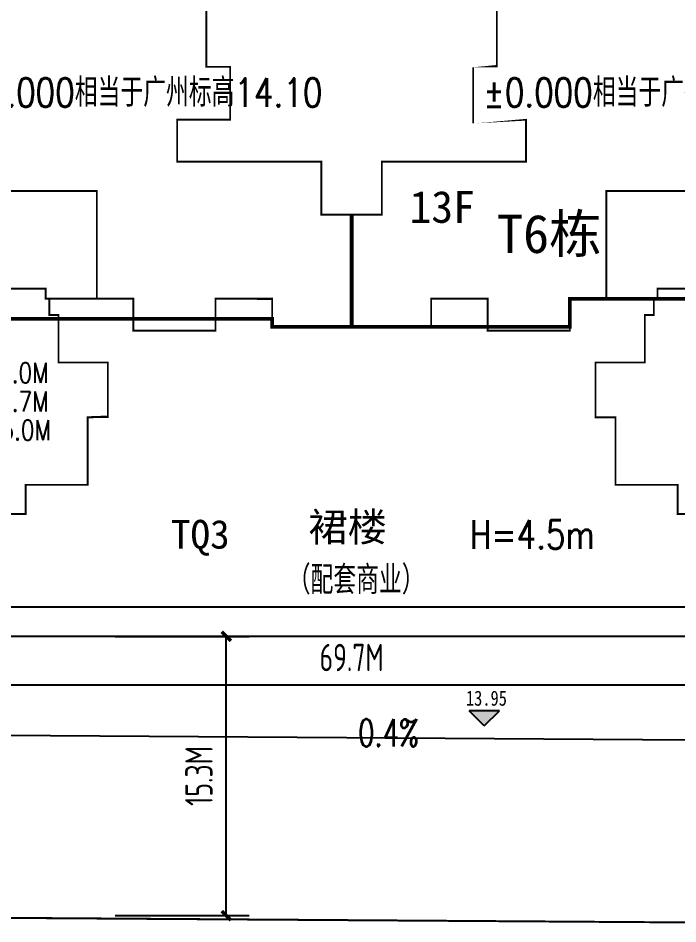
# Model space of a CAD drawing. Extents: x 37173252 to 74842692, y 59158332 to 118813339.
# Drawn here: x 37310942 to 37347078, y 59259071 to 59308684 of the extents above; entities that cross this region are included whole.
import ezdxf

# ---------------------------------------------------------------- set-up
doc = ezdxf.new("R2010")
doc.units = 0
doc.header["$LTSCALE"] = 1000
doc.header["$MEASUREMENT"] = 0
doc.linetypes.add('DASH', pattern=[0.35, 0.25, -0.1])
doc.linetypes.add('DOTE', pattern=[2.4200000000000004, 2, -0.2, 0.02, -0.2])
for name, color, linetype in [('-1-500室外标高', 4, 'Continuous'), ('@YL', 2, 'Continuous'), ('DIM_SYMB', 3, 'Continuous'), ('DL_道路红线_干道网_', 6, 'Continuous'), ('DOTE', 16, 'Continuous'), ('PUB_DIM', 3, 'Continuous'), ('PUB_TEXT', 7, 'Continuous'), ('RMJM - P1 - P - 120-1$0$文字说明', 7, 'Continuous'), ('SHAPE', 161, 'Continuous'), ('地下轮廓', 5, 'Continuous'), ('屋顶轮廓', 36, 'Continuous'), ('总图草图2013.08.27$0$花都地段2终极版总图、 - 副本$0$DL_道路红线_干道网_', 6, 'Continuous'), ('总图草图2013_08_27$0$花都地段2', 6, 'Continuous')]:
    doc.layers.add(name, color=color, linetype=linetype)
doc.styles.add('_TCH_DIM', font='SIMPLEX', dxfattribs={"bigfont": 'GBCBIG'})
doc.styles.add('DIM_FONT', font='superos.shx', dxfattribs={"width": 0.8, "bigfont": 'haiwenzw.shx'})
doc.styles.add('DIMST', font='', dxfattribs={"width": 0.8})
doc.styles.add('RMJM - P1 - P - 120-1$0$RMJM_TEXT', font='arial.ttf', dxfattribs={"height": 2.5})
doc.styles.add('text_zheng', font='simplex.shx', dxfattribs={"width": 0.8, "bigfont": 'hztxt.shx'})
doc.styles.get('DIMST').set_extended_font_data('SimSun')
doc.dimstyles.new('DIMN500', dxfattribs={"dimscale": 5, "dimtxt": 300, "dimasz": 100, "dimexe": 250, "dimexo": 300, "dimgap": 150, "dimtad": 1, "dimdec": 0, "dimzin": 0, "dimdsep": 46, "dimtxsty": 'DIM_FONT', "dimblk": 'ARCHTICK', "dimcen": 0.09, "dimclrt": 7, "dimazin": 2, "dimtfac": 1, "dimtdec": 0, "dimtix": 1, "dimtmove": 2, "dimatfit": 3, "dimldrblk": 'ARCHTICK', "dimfxl": 0, "dimtolj": 1, "dimtzin": 0, "dimarcsym": 0})

# ---------------------------------------------------------------- blocks, each defined once
blk = doc.blocks.new('_ArchTick')
at = {"color": 0, "linetype": 'ByBlock', "const_width": 0.4}
blk.add_lwpolyline([(-0.5, -0.5), (0.5, 0.5)], dxfattribs=at)
blk = doc.blocks.new('*D228')
at = {"layer": 'Defpoints', "color": 0}
for p in [(365244.7999595758, 62597.27876026387), (295534.799960508, 56712.53264767045), (365244.7999595758, 56712.53264767045)]:
    blk.add_point(p, dxfattribs=at)
at = {"layer": 'PUB_DIM', "color": 0, "lineweight": -2}
for p, q in [((295534.799960508, 58212.53264767045), (295534.799960508, 63847.27876026387)), ((365244.7999595758, 58212.53264767045), (365244.7999595758, 63847.27876026387)), ((295534.799960508, 62597.27876026387), (365244.7999595758, 62597.27876026387))]:
    blk.add_line(p, q, dxfattribs=at)
at = {"layer": 'PUB_DIM', "color": 0, "lineweight": -2, "xscale": 500, "yscale": 500, "zscale": 500, "rotation": 180}
blk.add_blockref('_ArchTick', (295534.799960508, 62597.27876026387), dxfattribs=at)
at = {"layer": 'PUB_DIM', "color": 0, "lineweight": -2, "xscale": 500, "yscale": 500, "zscale": 500}
blk.add_blockref('_ArchTick', (365244.7999595758, 62597.27876026387), dxfattribs=at)
at = {"layer": 'PUB_DIM', "color": 7, "insert": (330389.7999600419, 64097.27876026387), "char_height": 1500, "attachment_point": 5, "style": 'DIM_FONT'}
blk.add_mtext('\\A1;69.7M', dxfattribs=at)
blk = doc.blocks.new('*D229')
at = {"layer": 'Defpoints', "color": 0}
for p in [(295534.799960508, 30431.18836592275), (365244.7999595758, 30431.18836592275), (365244.7999595758, 21455.18906285604)]:
    blk.add_point(p, dxfattribs=at)
at = {"layer": 'PUB_DIM', "color": 0, "lineweight": -2}
for p, q in [((295534.799960508, 28931.18836592275), (295534.799960508, 20205.18906285604)), ((365244.7999595758, 28931.18836592275), (365244.7999595758, 20205.18906285604)), ((295534.799960508, 21455.18906285604), (365244.7999595758, 21455.18906285604))]:
    blk.add_line(p, q, dxfattribs=at)
at = {"layer": 'PUB_DIM', "color": 0, "lineweight": -2, "xscale": 500, "yscale": 500, "zscale": 500, "rotation": 180}
blk.add_blockref('_ArchTick', (295534.799960508, 21455.18906285604), dxfattribs=at)
at = {"layer": 'PUB_DIM', "color": 0, "lineweight": -2, "xscale": 500, "yscale": 500, "zscale": 500}
blk.add_blockref('_ArchTick', (365244.7999595758, 21455.18906285604), dxfattribs=at)
at = {"layer": 'PUB_DIM', "color": 7, "insert": (330389.7999600419, 22955.18906285604), "char_height": 1500, "attachment_point": 5, "style": 'DIM_FONT'}
blk.add_mtext('\\A1;69.7M', dxfattribs=at)
blk = doc.blocks.new('T5T6lkx')
at = {"layer": 'SHAPE', "const_width": 100}
for points in [[(319577.0677201077, 123887.7940037331), (312977.0676971404, 123887.7940037331), (312977.0676971404, 122487.7940038262), (310077.0676969541, 122487.7940038262), (310077.0676969541, 119187.7940038262), (308777.0676969541, 119187.7940038262), (308777.0676969541, 116287.7940035461), (310977.0676971404, 116287.79400364), (310977.0676971404, 114087.7940036847), (311477.0676969541, 114087.7940036847), (311477.0676971404, 112887.7940037778), (307277.0676969541, 112887.7940037778), (307277.0676969541, 114887.7939887833), (302777.0676963953, 114887.7939887833), (302777.0707487119, 112887.7940037017), (299877.0582861155, 112887.6574520672), (299877.0582861155, 114437.7093172668), (295577.0676967679, 114437.7093172668), (295576.9852994932, 108287.7093172668), (297177.0676963953, 108287.7939886901), (297177.0676963953, 105387.7939887833), (303577.0676967679, 105387.7939887833), (303577.0676967679, 102987.7940037771), (300877.0707487119, 102987.7947664856), (300877.0707487119, 99987.79400373239), (301977.0676971404, 99987.79400373239), (301977.0676971404, 96287.79400615336), (305377.0677086888, 96287.79400354612), (305377.0677086888, 94687.79400373239), (312577.06770813, 94687.79400373239), (312577.06770813, 96287.79400354612), (315977.0676971395, 96287.79400354612), (315977.0676939497, 99987.79400373239), (317077.0676971264, 99987.7940046807), (317077.0676969541, 102987.7940037771), (314377.0676965816, 102987.7940037771), (314377.0676965816, 105587.7943850158), (313877.0676965816, 105587.7943850158), (313877.0676983064, 106487.7940086679), (318477.0676962091, 106487.7940086679), (318477.0676962091, 104737.7943873311), (322977.1958702235, 104737.7940086561), (322977.1958702235, 106487.7940063408), (326077.0676969541, 106487.7940086679), (326077.0676967679, 104937.7940062477), (330377.0676965816, 104937.7940086232), (330377.0676965816, 111087.7940064339), (328777.0676969541, 111087.7940064339), (328777.0676969541, 113987.7940035461), (320877.0676962091, 113987.7940061534), (320877.0676962091, 116287.7940010781), (323777.0676948512, 116287.8522823163), (323777.0676948512, 119187.7940038262), (322477.0676962091, 119187.7940038262), (322477.0676962091, 122487.7940038262), (319577.0676958365, 122487.7940038262)], [(347887.0676954603, 123887.7940023532), (341287.0676967641, 123887.7940023532), (341287.0676967641, 122487.7940024463), (338387.0676965779, 122487.7940024463), (338387.0676963208, 119187.7940021665), (337087.1159293419, 119187.7940022675), (337087.115929327, 116287.7940021665), (339987.0676963916, 116287.794002491), (339987.0676963916, 113987.7940049609), (332087.0676956465, 113987.7940049609), (332087.0676956465, 111087.7940072883), (330487.0676960191, 111087.7941929013), (330487.0676960191, 104937.7940072436), (334787.0676956465, 104937.7940048678), (334787.0676956465, 106487.7940072883), (337886.9395223754, 106487.7940049609), (337886.9395223754, 104737.7940072762), (342387.0676963897, 104737.7940072762), (342387.0676963916, 106487.7940072883), (346987.0676958328, 106487.7940072883), (346987.0676958328, 105587.794002491), (346487.0676960191, 105587.7943836362), (346487.0676960191, 102987.7940023975), (343787.0676958328, 102987.7940023975), (343787.0676958328, 99987.79400235275), (344887.0676956465, 99987.79400235275), (344887.0676956465, 96287.79400477372), (348287.0676844707, 96287.79400216648), (348287.0676844707, 94687.79400235275), (355487.0676839119, 94687.79400235275), (355487.0676839119, 96287.79400477372), (358887.0676954584, 96287.79400477372), (358887.0646441104, 99987.79400235275), (359987.0646441104, 99987.79400357185), (359987.0646438869, 102987.7940023975), (357287.0676958328, 102987.7940023975), (357287.0676958328, 105387.7939874036), (363687.0676962053, 105387.7939874036), (363687.0676962053, 108287.7939873105), (365287.1500931075, 108287.7093158872), (365287.0676958328, 114437.7093158872), (360987.0676960191, 114437.7093158872), (360987.0676960191, 112887.7940023979), (358087.0676962053, 112887.7940023979), (358087.0676962053, 114887.7939874036), (353587.0676956465, 114887.7939874036), (353587.0676956465, 112887.7940023979), (350487.0676957387, 112887.7940025687), (350487.0676957387, 114287.793812149), (349887.0676949946, 114287.7938119782), (349887.0676954603, 116287.794002491), (352087.0676956465, 116287.7940021665), (352087.0676956447, 119187.7940024463), (350787.0676956465, 119187.7940024463), (350787.0676958328, 122487.7940024463), (347887.0676954603, 122487.7940021665)], [(313677.0676971367, 107037.7940021214), (313677.0676971367, 106487.7940069631), (316477.0676969504, 106487.7940069631), (316477.0676969504, 112387.7941925763), (311677.0676969504, 112387.7941925786), (311677.0676969504, 112887.794002073), (309277.067695911, 112887.7940036749), (309277.0676975092, 107037.7940021214)]]:
    blk.add_lwpolyline(points, close=True, dxfattribs=at)
for points in [[(350787.0676958142, 122159.1246743102), (369070.9065394467, 122158.9934403291), (366739.3511902047, 87987.23893896572), (295552.0828007748, 87987.2389389925), (295552.0828007748, 107787.7939885971), (295577.0676967679, 107787.7939885971), (295577.0676967679, 108287.709321627)], [(295552.0828007748, 87987.2389389925), (296152.0828007748, 89587.23893896572), (365244.799959573, 89587.23893896572), (367435.0385457566, 121687.8291858652), (350787.0676957881, 121687.8291652774)], [(350487.0676958328, 112887.7940006659), (350487.0676958328, 114287.7940005728), (349187.0676964847, 114287.7940005449), (349187.0676964847, 112387.7941911437), (344387.0676964847, 112387.7941911414), (344387.0676964847, 106487.7940055282), (347187.0676962985, 106487.7940055282), (347187.0676962985, 107037.7940006865), (351587.0676959259, 107037.7940006865), (351587.0676975241, 112887.7940022399), (350487.0676958328, 112887.7940015057)], [(296152.0828007748, 89587.23893896572), (296152.0828007748, 108287.7397496521)], [(365287.0786025906, 89587.7940058285), (366739.3511902047, 87987.23893896572)]]:
    blk.add_lwpolyline(points, dxfattribs=at)
blk = doc.blocks.new('*D125')
at = {"layer": 'Defpoints', "color": 0}
for p in [(37314753.13036613, 59274817.7353413), (37322345.93779306, 59274817.7353413), (37314753.13036613, 59259521.62029894)]:
    blk.add_point(p, dxfattribs=at)
at = {"layer": 'PUB_DIM', "color": 0, "lineweight": -2}
for p, q in [((37316253.13036613, 59274817.7353413), (37323595.93779306, 59274817.7353413)), ((37322345.93779306, 59259521.62029894), (37322345.93779306, 59274817.7353413)), ((37316253.13036613, 59259521.62029894), (37323595.93779306, 59259521.62029894))]:
    blk.add_line(p, q, dxfattribs=at)
at = {"layer": 'PUB_DIM', "color": 0, "lineweight": -2, "xscale": 500, "yscale": 500, "zscale": 500}
for p, rotation in [((37322345.93779306, 59274817.7353413), 90), ((37322345.93779306, 59259521.62029894), 270)]:
    blk.add_blockref('_ArchTick', p, dxfattribs=dict(at, rotation=rotation))
at = {"layer": 'PUB_DIM', "color": 7, "insert": (37320845.93779305, 59267169.67782012), "char_height": 1500, "attachment_point": 5, "rotation": 90, "style": 'DIM_FONT'}
blk.add_mtext('\\A1;15.3M', dxfattribs=at)
blk = doc.blocks.new('gdzh')
at = {"layer": 'PUB_TEXT', "style": 'text_zheng', "width": 0.8}
for s, p in [('建筑高度：41.0M', (37262342.91724998, 59367741.58838728)), ('顶点高度：44.7M', (37262342.91724998, 59366162.16232973)), ('架空层高度：5.0M', (37262342.91724998, 59364599.57123986))]:
    blk.add_text(s, height=1093.0626, dxfattribs=at).set_placement(p)
blk = doc.blocks.new('T5T6dwzx')
at = {"layer": 'DOTE', "linetype": 'DOTE', "ltscale": 1000}
blk.add_line((369521.7074821106, 25711.39510209189), (294136.9451303137, 25711.39510209169), dxfattribs=at)
at = {"layer": 'PUB_DIM'}
for p1, p2, distance, picture, middle in [((295534.799960508, 56712.53264767045), (365244.7999595758, 56712.53264767045), 5884.746112593421, '*D228', (330389.7999600419, 64097.27876026387)), ((295534.799960508, 30431.18836592275), (365244.7999595758, 30431.18836592275), -8975.99930306671, '*D229', (330389.7999600419, 22955.18906285604))]:
    dim = blk.add_aligned_dim(p1=p1, p2=p2, distance=distance, text='69.7M', dimstyle='DIMN500', dxfattribs=at)
    dim.commit()
    dim.dimension.update_dxf_attribs({"geometry": picture, "text_midpoint": middle})

msp = doc.modelspace()

# ---------------------------------------------------------------- hatches: boundary and pattern name
at = {"layer": '-1-500室外标高'}
msp.add_hatch(color=113, dxfattribs=at).paths.add_polyline_path([(37336475.5428727, 59269922.30071767), (37337300.5428727, 59270747.30071767), (37335650.5428727, 59270747.30071767)])

# ---------------------------------------------------------------- linework, layer by layer
at = {"layer": '-1-500室外标高', "color": 113}
for p, q in [((37336475.5428727, 59269922.30071767), (37335650.5428727, 59270747.30071767)), ((37337300.5428727, 59270747.30071767), (37335650.5428727, 59270747.30071767)), ((37336475.5428727, 59269922.30071767), (37337300.5428727, 59270747.30071767))]:
    msp.add_line(p, q, dxfattribs=at)
at = {"layer": '@YL'}
msp.add_lwpolyline([(37369454.00407649, 59268998.744937), (37358747.7021396, 59259071.53800904), (37234348.59117768, 59259920.04123382), (37234350.20831899, 59269920.26286779), (37369454.0040805, 59268998.74494072)], dxfattribs=at)
at = {"layer": 'DIM_SYMB'}
msp.add_lwpolyline([(37331263.66289099, 59268268.7706334, 0, 0, 0), (37331263.66289099, 59264267.77324297, 400.0000000000001, 0, 0), (37331263.66289099, 59262767.77324297, 0, 0, 0)], format="xyseb", dxfattribs=at)
at = {"layer": 'DL_道路红线_干道网_', "color": 8}
msp.add_line((37234348.8174929, 59259920.03969017), (37358747.70214892, 59259071.53801773), dxfattribs=at)
at = {"layer": '地下轮廓', "linetype": 'DASH', "ltscale": 3, "const_width": 200}
msp.add_lwpolyline([(37295953.03053988, 59292218.25986616), (37324852.850707, 59292218.25986615), (37324852.850707, 59291768.25983761), (37341163.13050243, 59291768.25983761), (37341163.13050047, 59292218.25986615), (37341163.2131599, 59293315.21113662), (37350288.13038904, 59293315.21618024), (37364063.29529119, 59293315.21618), (37364063.29530828, 59308063.27329142), (37371187.53320004, 59308063.27328844), (37375628.62157986, 59373349.42451799), (37375628.62154731, 59397013.27356486), (37351228.6223854, 59397013.27337966), (37351228.62157609, 59402363.27329619), (37262628.62158249, 59402363.27329619)], dxfattribs=at)
at = {"layer": '总图草图2013.08.27$0$花都地段2终极版总图、 - 副本$0$DL_道路红线_干道网_', "color": 1}
for p, q in [((37240605.48848052, 59259877.36409919), (37358755.59219091, 59259071.48419247)), ((37240605.48848064, 59259877.36409976), (37358755.59219103, 59259071.48419304))]:
    msp.add_line(p, q, dxfattribs=at)
at = {"layer": '总图草图2013_08_27$0$花都地段2', "color": 1}
for p, q in [((37240597.59845874, 59259877.41792429), (37358747.70216913, 59259071.53801757)), ((37240597.59845874, 59259877.41792429), (37358747.70216914, 59259071.53801757)), ((37240597.59845862, 59259877.41792372), (37358747.702169, 59259071.538017)), ((37240597.59845874, 59259877.41792429), (37358747.70216912, 59259071.53801757)), ((37240605.48848052, 59259877.36409919), (37358755.59219091, 59259071.48419247)), ((37240605.48848064, 59259877.36409976), (37358755.59219103, 59259071.48419304))]:
    msp.add_line(p, q, dxfattribs=at)

# ---------------------------------------------------------------- block references
for name, p in [('T5T6dwzx', (36998818.34130862, 59250706.89530605)), ('gdzh', (42376.12709310651, -79028.55052274466))]:
    msp.add_blockref(name, p)
at = {"layer": '屋顶轮廓'}
msp.add_blockref('T5T6lkx', (36998776.0626656, 59186830.49640231), dxfattribs=at)

# ---------------------------------------------------------------- texts
at = {"layer": '-1-500室外标高', "color": 113, "style": 'DIMST', "width": 0.8}
msp.add_text('13.95', height=825.0000000000001, dxfattribs=at).set_placement((37335469.82858697, 59271022.30071767))
at = {"layer": 'PUB_TEXT'}
for s, height, style, width, p in [('±0.000相当于广州标高14.10', 1561.518, 'text_zheng', 0.8, (37308049.07772532, 59303827.74745987)), ('±0.000相当于广州标高14.10', 1561.518, 'text_zheng', 0.8, (37336421.2678964, 59303827.74745987)), ('H=4.5m', 1561.518, 'text_zheng', 0.8, (37335679.63739991, 59279617.90355819)), ('（配套商业）', 1561.518, 'text_zheng', 0.8, (37325708.95129108, 59277133.48853952)), ('0.4%', 1487.5, '_TCH_DIM', 0.7058823529411765, (37329563.66289099, 59268793.7706334))]:
    msp.add_text(s, height=height, dxfattribs=dict(at, style=style, width=width)).set_placement(p)
at = {"layer": 'RMJM - P1 - P - 120-1$0$文字说明', "attachment_point": 3, "style": 'RMJM - P1 - P - 120-1$0$RMJM_TEXT'}
for s, insert, char_height, width in [('{\\fSimSun|b0|i0|c134|p2;13F}', (37335955.84137361, 59299220.12689032), 1750, 4104.054548382759), ('{\\fSimSun|b0|i0|c134|p2;T6栋}', (37342892.3288402, 59297919.71626873), 2100, 7088.324009370805), ('{\\fSimSun|b0|i0|c134|p2;裙楼}', (37331139.84707627, 59281594.82948585), 1575, 10913.1821339488), ('{\\fSimSun|b0|i0|c134|p2;TQ3}', (37322527.57349035, 59281200.17711397), 1575, 10913.1821339488)]:
    msp.add_mtext(s, dxfattribs=dict(at, insert=insert, char_height=char_height, width=width))

# ---------------------------------------------------------------- dimensions: what is measured, and where the dimension line sits
at = {"layer": 'PUB_DIM'}
dim = msp.add_aligned_dim(p1=(37314753.13036613, 59259521.62029894), p2=(37314753.13036613, 59274817.7353413), distance=-7592.807426929474, text='15.3M', dimstyle='DIMN500', dxfattribs=at)
dim.commit()
dim.dimension.update_dxf_attribs({"geometry": '*D125', "text_midpoint": (37320845.93779305, 59267169.67782012)})

doc.saveas('drawing.dxf')
